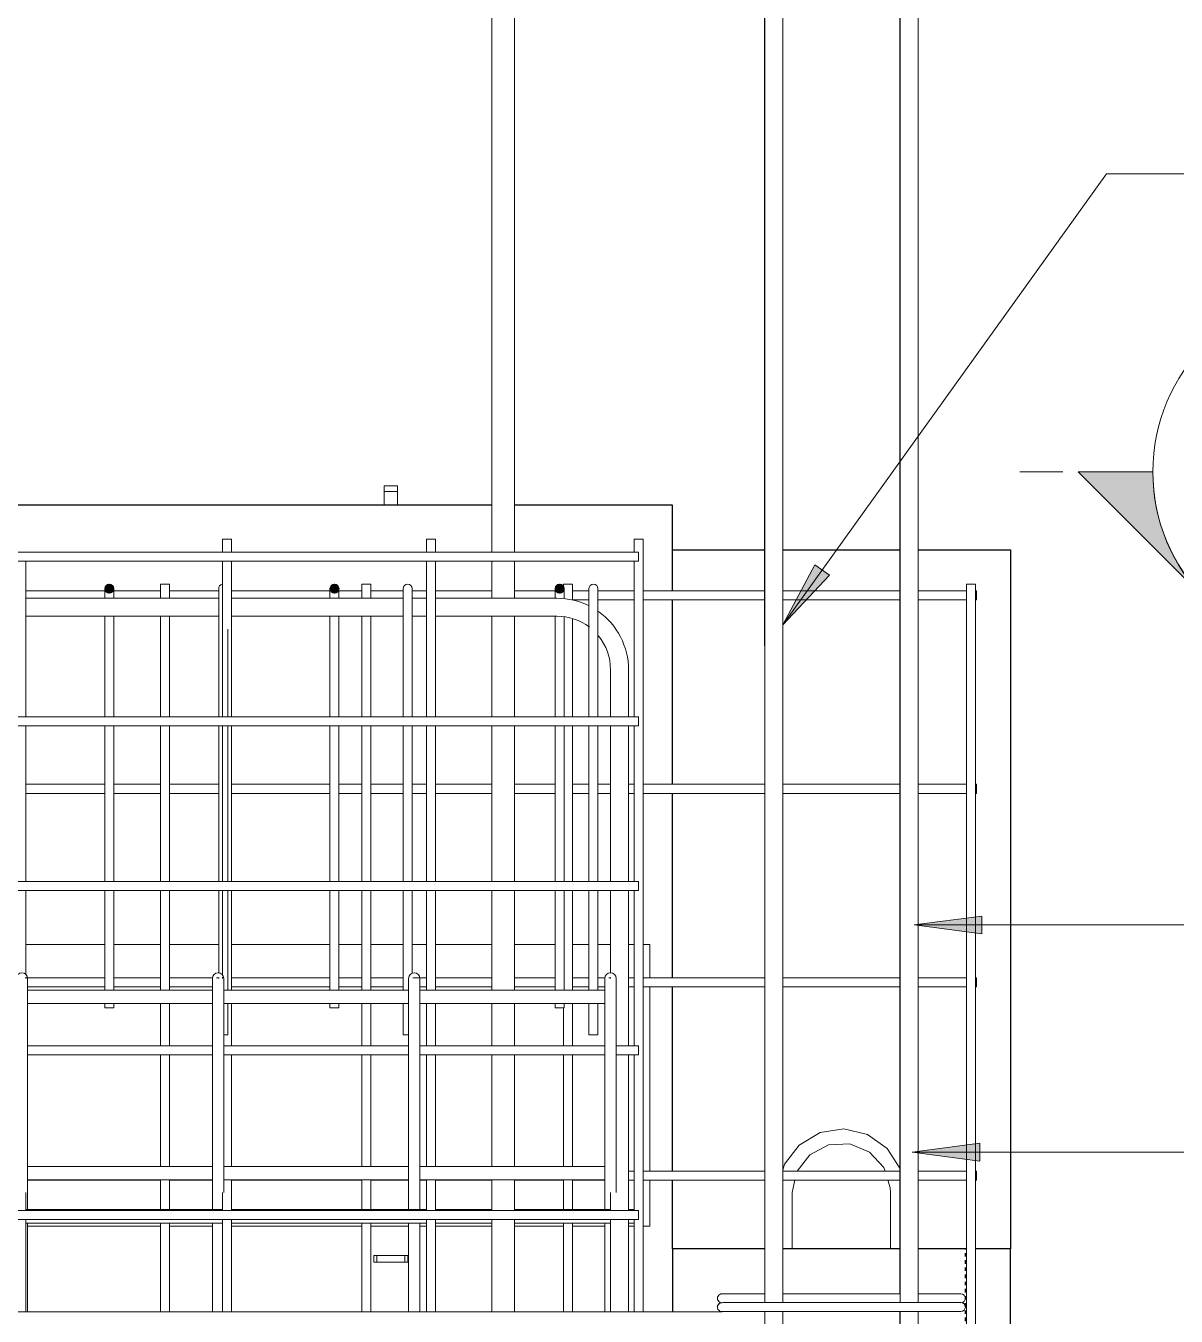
# Model space of a CAD drawing. Header units: millimetres. Extents: x -12508 to 11584, y -2169 to 13538.
# Drawn here: x -9260 to -8238, y 2980 to 4125 of the extents above; entities that cross this region are included whole.
import ezdxf

# ---------------------------------------------------------------- set-up
doc = ezdxf.new("R2010")
doc.units = ezdxf.units.MM
doc.linetypes.add('Dash', pattern=[6.36, 3.18, -3.18])
for name, color, linetype, lineweight in [('A-GENM', 13, 'Continuous', 18), ('A-WALL', 113, 'Continuous', 25), ('A-WALL-HDLN', 110, 'Dash', 25), ('G-ANNO-SYMB', 111, 'Continuous', 9), ('S-BEAM', 12, 'Continuous', 18), ('S-COLS', 52, 'Continuous', 18), ('S-RBAR', 171, 'Continuous', 18), ('S-RBAR-IDEN', 171, 'Continuous', 9)]:
    doc.layers.add(name, color=color, linetype=linetype, lineweight=lineweight)

# ---------------------------------------------------------------- blocks, each defined once
blk = doc.blocks.new('RR spread anchor face based - RR-SA-1_4-160-V2-Elevation Front 1')
at = {"layer": 'A-GENM'}
for p, q in [((-8950.6, 627.8), (-8948.1, 627.8)), ((-8950.6, 621.8), (-8950.6, 627.8)), ((-8948.1, 621.8), (-8950.6, 621.8)), ((-8948.1, 627.8), (-8923.1, 627.8)), ((-8948.1, 621.8), (-8948.1, 627.8)), ((-8923.1, 621.8), (-8948.1, 621.8)), ((-8923.1, 627.8), (-8920.6, 627.8)), ((-8923.1, 621.8), (-8923.1, 627.8)), ((-8920.6, 621.8), (-8923.1, 621.8)), ((-8920.6, 627.8), (-8920.6, 621.8))]:
    blk.add_line(p, q, dxfattribs=at)
blk = doc.blocks.new('RR spread anchor face based - RR-SA-4_0-180-1726831-Elevation Front 1')
at = {"layer": 'A-GENM'}
for p, q in [((-9641.6, 3712.1), (-9641.6, 3717.1)), ((-9641.6, 3717.1), (-9629.6, 3717.1)), ((-9641.6, 3699.8), (-9641.6, 3712.1)), ((-9629.6, 3712.1), (-9641.6, 3712.1)), ((-9629.6, 3717.1), (-9629.6, 3712.1)), ((-9629.6, 3712.1), (-9629.6, 3699.8))]:
    blk.add_line(p, q, dxfattribs=at)
blk = doc.blocks.new('12_7Ø_ Lifting Insert_COLUMN - 12_9Ø Lifting insert-1653057-Elevation Front 1')
at = {"layer": 'A-GENM'}
for p, q in [((-8579.3, 3089.8), (-8576.9, 3100.6)), ((-8579.3, 3039.8), (-8579.3, 3089.8)), ((-8492, 3089.8), (-8492, 3039.8))]:
    blk.add_line(p, q, dxfattribs=at)
at = {"layer": 'A-GENM', "flags": 128}
for points in [[(-8483.7, 3111.5), (-8495, 3128.9), (-8512.5, 3141.3), (-8533.4, 3146.2), (-8554.6, 3142.9), (-8573.1, 3131.9), (-8586.1, 3114.9), (-8587.5, 3109.7)], [(-8574.9, 3108.6), (-8563.7, 3123.2), (-8547.1, 3132), (-8528.2, 3132.9), (-8510.8, 3125.7), (-8498, 3111.9), (-8496.9, 3108.6)], [(-8494.3, 3100.6), (-8492.2, 3094), (-8492, 3089.8)]]:
    blk.add_lwpolyline(points, dxfattribs=at)
blk = doc.blocks.new('Detail View - M_Section Head - Filled SHOP DWG-1002450-Elevation Front 1')
at = {"layer": 'G-ANNO-SYMB'}
h = blk.add_hatch(color=256, dxfattribs=at)
edge = h.paths.add_edge_path()
edge.add_line((-8325.5, 3729.4), (-8259.2, 3729.4))
edge.add_arc((-8099.2, 3729.4), 160, 180, 225)
edge.add_line((-8212.4, 3616.3), (-8325.5, 3729.4))
h = blk.add_hatch(color=256, dxfattribs=at)
edge = h.paths.add_edge_path()
edge.add_line((-7873, 3729.4), (-7986.1, 3616.3))
edge.add_arc((-8099.2, 3729.4), 160, 315, 360)
edge.add_line((-7939.2, 3729.4), (-7873, 3729.4))
h = blk.add_hatch(color=256, dxfattribs=at)
edge = h.paths.add_edge_path()
edge.add_line((-8099.2, 3503.1), (-8212.4, 3616.3))
edge.add_arc((-8099.2, 3729.4), 160, 225, 270)
edge.add_line((-8099.2, 3569.4), (-8099.2, 3503.1))
h = blk.add_hatch(color=256, dxfattribs=at)
edge = h.paths.add_edge_path()
edge.add_line((-8099.2, 3503.1), (-8099.2, 3569.4))
edge.add_arc((-8099.2, 3729.4), 160, 270, 315)
edge.add_line((-7986.1, 3616.3), (-8099.2, 3503.1))
for p, q in [((-8099.2, 3503.1), (-8325.5, 3729.4)), ((-8259.2, 3729.4), (-8325.5, 3729.4)), ((-8325.5, 3729.4), (-8212.4, 3616.3)), ((-8259.2, 3729.4), (-8325.5, 3729.4)), ((-8099.2, 3503.1), (-7873, 3729.4)), ((-7986.1, 3616.3), (-7873, 3729.4)), ((-7939.2, 3729.4), (-7873, 3729.4)), ((-7873, 3729.4), (-7939.2, 3729.4)), ((-8212.4, 3616.3), (-8099.2, 3503.1)), ((-8099.2, 3503.1), (-7986.1, 3616.3)), ((-8099.2, 3569.4), (-8099.2, 3503.1)), ((-8099.2, 3503.1), (-8099.2, 3569.4))]:
    blk.add_line(p, q, dxfattribs=at)
for start, end in [(360, 180), (180, 360), (180, 225), (315, 0), (225, 270), (270, 315)]:
    blk.add_arc((-8099.2, 3729.4), 160, start, end, dxfattribs=at)

msp = doc.modelspace()

# ---------------------------------------------------------------- hatches: boundary and pattern name
at = {"layer": 'S-RBAR'}
for points in [[(-9185.6, 3621.8), (-9181.6, 3625.8), (-9185.6, 3629.8), (-9189.6, 3625.8)], [(-8985.6, 3621.8), (-8981.6, 3625.8), (-8985.6, 3629.8), (-8989.6, 3625.8)], [(-8785.7, 3621.8), (-8781.7, 3625.8), (-8785.7, 3629.8), (-8789.7, 3625.8)]]:
    msp.add_hatch(color=256, dxfattribs=at).paths.add_polyline_path(points)
h = msp.add_hatch(color=256, dxfattribs=at)
edge = h.paths.add_edge_path()
edge.add_arc((-9185.6, 3625.8), 4, 0, 360)
h = msp.add_hatch(color=256, dxfattribs=at)
edge = h.paths.add_edge_path()
edge.add_arc((-8985.6, 3625.8), 4, 0, 360)
h = msp.add_hatch(color=256, dxfattribs=at)
edge = h.paths.add_edge_path()
edge.add_arc((-8785.7, 3625.8), 4, 0, 360)
at = {"layer": 'S-RBAR-IDEN'}
for points in [[(-8587.7, 3593.7), (-8546.3, 3637.8), (-8559.1, 3647)], [(-8471, 3327.3), (-8411, 3319.4), (-8411, 3335.2)], [(-8472.8, 3125.5), (-8412.8, 3117.6), (-8412.8, 3133.4)]]:
    msp.add_hatch(color=256, dxfattribs=at).paths.add_polyline_path(points)

# ---------------------------------------------------------------- linework, layer by layer
at = {"layer": 'A-WALL'}
for p, q in [((-8845.8, 3699.8), (-9275.6, 3699.8)), ((-8685.7, 3699.8), (-8825.8, 3699.8)), ((-8685.7, 3623.8), (-8685.7, 3699.8)), ((-8685.7, 3660.3), (-8604.2, 3660.3)), ((-8587.5, 3660.3), (-8483.7, 3660.3)), ((-8467.6, 3660.3), (-8385.6, 3660.3)), ((-8385.6, 3660.3), (-8385.6, 3039.8)), ((-8685.7, 3452.1), (-8685.7, 3615.8)), ((-8685.7, 3280.3), (-8685.7, 3444.1)), ((-8685.7, 3108.6), (-8685.7, 3272.3)), ((-8685.7, 3039.8), (-8685.7, 3100.6)), ((-8604.2, 3039.8), (-8685.6, 3039.8)), ((-8685.6, 3039.8), (-8685.6, 2983.9)), ((-8685.6, 3039.8), (-8685.6, 3039.8)), ((-8483.7, 3039.8), (-8587.5, 3039.8)), ((-8424.7, 3039.8), (-8467.6, 3039.8)), ((-8385.6, 3039.8), (-8416.7, 3039.8)), ((-8385.6, 2943.8), (-8385.6, 3039.8))]:
    msp.add_line(p, q, dxfattribs=at)
at = {"layer": 'A-WALL-HDLN'}
msp.add_line((-8425.6, 2943.8), (-8425.6, 3039.8), dxfattribs=at)
at = {"layer": 'G-ANNO-SYMB'}
msp.add_line((-8339.2, 3729.4), (-8377.3, 3729.4), dxfattribs=at)
at = {"layer": 'S-BEAM'}
for p, q in [((-9259.6, 3309.8), (-9189.6, 3309.8)), ((-9181.6, 3309.8), (-9140.2, 3309.8)), ((-9132.2, 3309.8), (-9088.4, 3309.8)), ((-9077, 3309.8), (-8989.7, 3309.8)), ((-8981.7, 3309.8), (-8961.3, 3309.8)), ((-8953.3, 3309.8), (-8924.7, 3309.8)), ((-8916.7, 3309.8), (-8903.9, 3309.8)), ((-8895.9, 3309.8), (-8845.8, 3309.8)), ((-8825.8, 3309.8), (-8789.7, 3309.8)), ((-8774.4, 3309.8), (-8759.7, 3309.8)), ((-8751.7, 3309.8), (-8740.6, 3309.8)), ((-8724.6, 3309.8), (-8719.6, 3309.8)), ((-8711.6, 3309.8), (-8705.6, 3309.8)), ((-8705.6, 3309.8), (-8705.6, 3280.3)), ((-8705.6, 3272.3), (-8705.6, 3108.6)), ((-8705.6, 3100.6), (-8705.6, 3059.8)), ((-9140.1, 3059.8), (-9258.1, 3059.8)), ((-9093.9, 3059.8), (-9132.1, 3059.8)), ((-8961.3, 3059.8), (-9077, 3059.8)), ((-8919.8, 3059.8), (-8953.3, 3059.8)), ((-8903.9, 3059.8), (-8909.8, 3059.8)), ((-8845.8, 3059.8), (-8895.9, 3059.8)), ((-8782.4, 3059.8), (-8825.8, 3059.8)), ((-8745.6, 3059.8), (-8774.4, 3059.8)), ((-8719.6, 3059.8), (-8724.6, 3059.8)), ((-8705.6, 3059.8), (-8711.6, 3059.8)), ((-8705.6, 3059.8), (-8705.6, 3059.8))]:
    msp.add_line(p, q, dxfattribs=at)
at = {"layer": 'S-COLS'}
for p, q in [((-8685.6, 3039.8), (-8604.2, 3039.8)), ((-8587.5, 3039.8), (-8483.7, 3039.8)), ((-8467.6, 3039.8), (-8424.7, 3039.8)), ((-8416.7, 3039.8), (-8385.6, 3039.8)), ((-8385.6, 2943.8), (-8385.6, 3039.8))]:
    msp.add_line(p, q, dxfattribs=at)
at = {"layer": 'S-RBAR'}
for p, q in [((-8845.8, 3658.1), (-8845.8, 4719.8)), ((-8825.8, 3658.1), (-8825.8, 4719.8)), ((-8603.7, 2999.8), (-8603.8, 4630.3)), ((-8603.6, 2992), (-8603.6, 4629.8)), ((-8587.5, 2999.8), (-8587.6, 4630.3)), ((-8587.6, 2992), (-8587.6, 4629.8)), ((-8483.7, 2999.8), (-8483.8, 4630.3)), ((-8483.6, 2992), (-8483.6, 4630.3)), ((-8467.6, 2992), (-8467.6, 4630.3)), ((-9077, 3669.8), (-9085, 3669.8)), ((-9085, 3658.1), (-9085, 3669.8)), ((-9077, 3658.1), (-9077, 3669.8)), ((-8895.9, 3669.8), (-8903.9, 3669.8)), ((-8903.9, 3658.1), (-8903.9, 3669.8)), ((-8895.9, 3658.1), (-8895.9, 3669.8)), ((-8711.6, 3669.8), (-8719.6, 3669.8)), ((-8719.6, 3658.1), (-8719.6, 3669.8)), ((-8711.6, 2983.9), (-8711.6, 3669.8)), ((-8715.6, 3658.1), (-9815.6, 3658.1)), ((-8715.6, 3658.1), (-8715.6, 3650.1)), ((-8715.6, 3650.1), (-9815.6, 3650.1)), ((-9259.6, 3512), (-9259.6, 3650.1)), ((-9085, 3589.8), (-9085, 3650.1)), ((-9077, 3512), (-9077, 3650.1)), ((-8903.9, 3512), (-8903.9, 3650.1)), ((-8895.9, 3512), (-8895.9, 3650.1)), ((-8845.8, 3617.3), (-8845.8, 3650.1)), ((-8825.8, 3617.3), (-8825.8, 3650.1)), ((-8719.6, 3512), (-8719.6, 3650.1)), ((-9189.6, 3623.8), (-9259.6, 3623.8)), ((-9185.6, 3629.8), (-9189.6, 3625.8)), ((-9189.6, 3625.8), (-9185.6, 3621.8)), ((-9181.6, 3625.8), (-9185.6, 3629.8)), ((-9185.6, 3621.8), (-9181.6, 3625.8)), ((-9140.2, 3623.8), (-9181.6, 3623.8)), ((-9132.2, 3629.8), (-9140.2, 3629.8)), ((-9140.2, 3617.3), (-9140.2, 3629.8)), ((-9132.2, 3617.3), (-9132.2, 3629.8)), ((-9088.4, 3623.8), (-9132.2, 3623.8)), ((-8989.7, 3623.8), (-9077, 3623.8)), ((-8985.6, 3629.8), (-8989.6, 3625.8)), ((-8989.6, 3625.8), (-8985.6, 3621.8)), ((-8981.6, 3625.8), (-8985.6, 3629.8)), ((-8985.6, 3621.8), (-8981.6, 3625.8)), ((-8961.3, 3623.8), (-8981.7, 3623.8)), ((-8953.3, 3629.8), (-8961.3, 3629.8)), ((-8961.3, 3617.3), (-8961.3, 3629.8)), ((-8953.3, 3617.3), (-8953.3, 3629.8)), ((-8924.7, 3623.8), (-8953.3, 3623.8)), ((-8903.9, 3623.8), (-8916.7, 3623.8)), ((-8845.8, 3623.8), (-8895.9, 3623.8)), ((-8789.7, 3623.8), (-8825.8, 3623.8)), ((-8785.7, 3629.8), (-8789.7, 3625.8)), ((-8789.7, 3625.8), (-8785.7, 3621.8)), ((-8781.7, 3625.8), (-8785.7, 3629.8)), ((-8785.7, 3621.8), (-8781.7, 3625.8)), ((-8774.4, 3629.8), (-8782.4, 3629.8)), ((-8782.4, 3625.8), (-8782.4, 3629.8)), ((-8774.4, 3615.5), (-8774.4, 3629.8)), ((-8759.7, 3623.8), (-8774.4, 3623.8)), ((-8719.6, 3623.8), (-8751.7, 3623.8)), ((-8604.2, 3623.8), (-8711.6, 3623.8)), ((-8483.7, 3623.8), (-8587.5, 3623.8)), ((-8424.7, 3623.8), (-8467.6, 3623.8)), ((-8416.7, 3629.8), (-8424.7, 3629.8)), ((-8424.7, 2943.8), (-8424.7, 3629.8)), ((-8416.7, 2943.8), (-8416.7, 3629.8)), ((-8415.6, 3623.8), (-8416.7, 3623.8)), ((-8415.6, 3623.8), (-8415.6, 3615.8)), ((-9088.4, 3617.3), (-9259.6, 3617.3)), ((-8924.7, 3617.3), (-9077, 3617.3)), ((-8903.9, 3617.3), (-8916.7, 3617.3)), ((-8788.1, 3617.3), (-8895.9, 3617.3)), ((-8759.7, 3615.8), (-8774.4, 3615.8)), ((-8719.6, 3615.8), (-8751.7, 3615.8)), ((-8604.2, 3615.8), (-8711.6, 3615.8)), ((-8483.7, 3615.8), (-8587.5, 3615.8)), ((-8424.7, 3615.8), (-8467.6, 3615.8)), ((-8415.6, 3615.8), (-8416.7, 3615.8)), ((-9088.4, 3601.3), (-9259.6, 3601.3)), ((-9189.6, 3512), (-9189.6, 3601.3)), ((-9181.6, 3512), (-9181.6, 3601.3)), ((-9140.2, 3512), (-9140.2, 3601.3)), ((-9132.2, 3512), (-9132.2, 3601.3)), ((-8924.7, 3601.3), (-9077, 3601.3)), ((-8989.7, 3512), (-8989.7, 3601.3)), ((-8981.7, 3512), (-8981.7, 3601.3)), ((-8961.3, 3512), (-8961.3, 3601.3)), ((-8953.3, 3512), (-8953.3, 3601.3)), ((-8903.9, 3601.3), (-8916.7, 3601.3)), ((-8788.1, 3601.3), (-8895.9, 3601.3)), ((-8845.8, 3512), (-8845.8, 3601.3)), ((-8825.8, 3512), (-8825.8, 3601.3)), ((-8789.7, 3512), (-8789.7, 3601.3)), ((-8781.7, 3512), (-8781.7, 3600.5)), ((-8774.4, 3512), (-8774.4, 3599.1)), ((-9088.4, 3589.8), (-9088.4, 3512)), ((-9085, 3512), (-9085, 3589.8)), ((-9080.4, 3589.8), (-9080.4, 3512)), ((-8924.7, 3589.8), (-8924.7, 3512)), ((-8916.7, 3589.8), (-8916.7, 3512)), ((-8759.7, 3589.8), (-8759.7, 3512)), ((-8751.7, 3589.8), (-8751.7, 3512)), ((-8740.6, 3512), (-8740.6, 3553.8)), ((-8724.6, 3512), (-8724.6, 3553.8)), ((-8715.6, 3512), (-9815.6, 3512)), ((-8715.6, 3512), (-8715.6, 3504)), ((-8715.6, 3504), (-9815.6, 3504)), ((-9259.6, 3365.9), (-9259.6, 3504)), ((-9189.6, 3365.9), (-9189.6, 3504)), ((-9181.6, 3365.9), (-9181.6, 3504)), ((-9140.2, 3365.9), (-9140.2, 3504)), ((-9132.2, 3365.9), (-9132.2, 3504)), ((-9088.4, 3504), (-9088.4, 3365.9)), ((-9085, 3365.9), (-9085, 3504)), ((-9080.4, 3504), (-9080.4, 3365.9)), ((-9077, 3365.9), (-9077, 3504)), ((-8989.7, 3365.9), (-8989.7, 3504)), ((-8981.7, 3365.9), (-8981.7, 3504)), ((-8961.3, 3365.9), (-8961.3, 3504)), ((-8953.3, 3365.9), (-8953.3, 3504)), ((-8924.7, 3504), (-8924.7, 3365.9)), ((-8916.7, 3504), (-8916.7, 3365.9)), ((-8903.9, 3365.9), (-8903.9, 3504)), ((-8895.9, 3365.9), (-8895.9, 3504)), ((-8845.8, 3365.9), (-8845.8, 3504)), ((-8825.8, 3365.9), (-8825.8, 3504)), ((-8789.7, 3365.9), (-8789.7, 3504)), ((-8781.7, 3365.9), (-8781.7, 3504)), ((-8774.4, 3365.9), (-8774.4, 3504)), ((-8759.7, 3504), (-8759.7, 3365.9)), ((-8751.7, 3504), (-8751.7, 3365.9)), ((-8740.6, 3365.9), (-8740.6, 3504)), ((-8724.6, 3365.9), (-8724.6, 3504)), ((-8719.6, 3365.9), (-8719.6, 3504)), ((-9189.6, 3452.1), (-9259.6, 3452.1)), ((-9140.2, 3452.1), (-9181.6, 3452.1)), ((-9088.4, 3452.1), (-9132.2, 3452.1)), ((-8989.7, 3452.1), (-9077, 3452.1)), ((-8961.3, 3452.1), (-8981.7, 3452.1)), ((-8924.7, 3452.1), (-8953.3, 3452.1)), ((-8903.9, 3452.1), (-8916.7, 3452.1)), ((-8845.8, 3452.1), (-8895.9, 3452.1)), ((-8789.7, 3452.1), (-8825.8, 3452.1)), ((-8759.7, 3452.1), (-8774.4, 3452.1)), ((-8740.6, 3452.1), (-8751.7, 3452.1)), ((-8719.6, 3452.1), (-8724.6, 3452.1)), ((-8604.2, 3452.1), (-8711.6, 3452.1)), ((-8483.7, 3452.1), (-8587.5, 3452.1)), ((-8424.7, 3452.1), (-8467.6, 3452.1)), ((-8415.6, 3452.1), (-8416.7, 3452.1)), ((-8415.6, 3452.1), (-8415.6, 3444.1)), ((-9189.6, 3444.1), (-9259.6, 3444.1)), ((-9140.2, 3444.1), (-9181.6, 3444.1)), ((-9088.4, 3444.1), (-9132.2, 3444.1)), ((-8989.7, 3444.1), (-9077, 3444.1)), ((-8961.3, 3444.1), (-8981.7, 3444.1)), ((-8924.7, 3444.1), (-8953.3, 3444.1)), ((-8903.9, 3444.1), (-8916.7, 3444.1)), ((-8845.8, 3444.1), (-8895.9, 3444.1)), ((-8789.7, 3444.1), (-8825.8, 3444.1)), ((-8759.7, 3444.1), (-8774.4, 3444.1)), ((-8740.6, 3444.1), (-8751.7, 3444.1)), ((-8719.6, 3444.1), (-8724.6, 3444.1)), ((-8604.2, 3444.1), (-8711.6, 3444.1)), ((-8483.7, 3444.1), (-8587.5, 3444.1)), ((-8424.7, 3444.1), (-8467.6, 3444.1)), ((-8415.6, 3444.1), (-8416.7, 3444.1)), ((-8715.6, 3365.9), (-9815.6, 3365.9)), ((-8715.6, 3357.9), (-9815.6, 3357.9)), ((-9259.6, 3283.2), (-9259.6, 3357.9)), ((-9189.6, 3269.5), (-9189.6, 3357.9)), ((-9181.6, 3269.5), (-9181.6, 3357.9)), ((-9140.2, 3269.5), (-9140.2, 3357.9)), ((-9132.2, 3269.5), (-9132.2, 3357.9)), ((-9088.4, 3357.9), (-9088.4, 3284.8)), ((-9085, 3282.6), (-9085, 3357.9)), ((-9080.4, 3357.9), (-9080.4, 3269.5)), ((-9077, 3269.5), (-9077, 3357.9)), ((-8989.7, 3269.5), (-8989.7, 3357.9)), ((-8981.7, 3269.5), (-8981.7, 3357.9)), ((-8961.3, 3269.5), (-8961.3, 3357.9)), ((-8953.3, 3269.5), (-8953.3, 3357.9)), ((-8924.7, 3357.9), (-8924.7, 3269.5)), ((-8916.7, 3357.9), (-8916.7, 3284.4)), ((-8903.9, 3269.5), (-8903.9, 3357.9)), ((-8895.9, 3269.5), (-8895.9, 3357.9)), ((-8845.8, 3269.5), (-8845.8, 3357.9)), ((-8825.8, 3269.5), (-8825.8, 3357.9)), ((-8789.7, 3269.5), (-8789.7, 3357.9)), ((-8781.7, 3269.5), (-8781.7, 3357.9)), ((-8774.4, 3269.5), (-8774.4, 3357.9)), ((-8759.7, 3357.9), (-8759.7, 3269.5)), ((-8751.7, 3357.9), (-8751.7, 3269.5)), ((-8740.6, 3284.8), (-8740.6, 3357.9)), ((-8724.6, 3219.9), (-8724.6, 3357.9)), ((-8719.6, 3219.9), (-8719.6, 3357.9)), ((-8715.6, 3365.9), (-8715.6, 3357.9)), ((-9259.6, 3279.8), (-9259.6, 3281)), ((-9189.6, 3280.3), (-9259.6, 3280.3)), ((-9140.2, 3280.3), (-9181.6, 3280.3)), ((-9093.9, 3280.3), (-9132.2, 3280.3)), ((-9088.4, 3280.3), (-9090.3, 3280.3)), ((-9088.4, 3280.6), (-9088.4, 3279.8)), ((-9085, 3279.8), (-9085, 3281)), ((-8989.7, 3280.3), (-9077, 3280.3)), ((-8961.3, 3280.3), (-8981.7, 3280.3)), ((-8924.7, 3280.3), (-8953.3, 3280.3)), ((-8903.9, 3280.3), (-8916.1, 3280.3)), ((-8845.8, 3280.3), (-8895.9, 3280.3)), ((-8789.7, 3280.3), (-8825.8, 3280.3)), ((-8759.7, 3280.3), (-8774.4, 3280.3)), ((-8745.5, 3280.3), (-8751.7, 3280.3)), ((-8740.6, 3280.3), (-8742, 3280.3)), ((-8740.6, 3279.8), (-8740.6, 3280.5)), ((-8719.6, 3280.3), (-8724.6, 3280.3)), ((-8604.2, 3280.3), (-8711.6, 3280.3)), ((-8483.7, 3280.3), (-8587.5, 3280.3)), ((-8424.7, 3280.3), (-8467.6, 3280.3)), ((-8415.6, 3280.3), (-8416.7, 3280.3)), ((-8415.6, 3280.3), (-8415.6, 3272.3)), ((-9189.6, 3272.3), (-9258.1, 3272.3)), ((-9258.1, 3269.5), (-9093.9, 3269.5)), ((-9140.2, 3272.3), (-9181.6, 3272.3)), ((-9093.9, 3272.3), (-9132.2, 3272.3)), ((-9083.9, 3269.5), (-8919.8, 3269.5)), ((-8989.7, 3272.3), (-9077, 3272.3)), ((-8961.3, 3272.3), (-8981.7, 3272.3)), ((-8924.7, 3272.3), (-8953.3, 3272.3)), ((-8903.9, 3272.3), (-8909.8, 3272.3)), ((-8909.8, 3269.5), (-8745.6, 3269.5)), ((-8845.8, 3272.3), (-8895.9, 3272.3)), ((-8789.7, 3272.3), (-8825.8, 3272.3)), ((-8759.7, 3272.3), (-8774.4, 3272.3)), ((-8745.6, 3272.3), (-8751.7, 3272.3)), ((-8719.6, 3272.3), (-8724.6, 3272.3)), ((-8604.2, 3272.3), (-8711.6, 3272.3)), ((-8483.7, 3272.3), (-8587.5, 3272.3)), ((-8424.7, 3272.3), (-8467.6, 3272.3)), ((-8415.6, 3272.3), (-8416.7, 3272.3)), ((-9258.1, 3257.5), (-9093.9, 3257.5)), ((-9189.6, 3253.8), (-9189.6, 3257.5)), ((-9181.6, 3253.8), (-9189.6, 3253.8)), ((-9181.6, 3253.8), (-9181.6, 3257.5)), ((-9140.2, 3219.9), (-9140.2, 3257.5)), ((-9132.2, 3219.9), (-9132.2, 3257.5)), ((-9083.9, 3257.5), (-8919.8, 3257.5)), ((-9080.4, 3257.5), (-9080.4, 3229.8)), ((-9077, 3219.9), (-9077, 3257.5)), ((-8989.7, 3253.8), (-8989.7, 3257.5)), ((-8981.7, 3253.8), (-8989.7, 3253.8)), ((-8981.7, 3253.8), (-8981.7, 3257.5)), ((-8961.3, 3219.9), (-8961.3, 3257.5)), ((-8953.3, 3219.9), (-8953.3, 3257.5)), ((-8924.7, 3257.5), (-8924.6, 3229.8)), ((-8909.8, 3257.5), (-8745.6, 3257.5)), ((-8903.9, 3219.9), (-8903.9, 3257.5)), ((-8895.9, 3219.9), (-8895.9, 3257.5)), ((-8845.8, 3219.9), (-8845.8, 3257.5)), ((-8825.8, 3219.9), (-8825.8, 3257.5)), ((-8789.7, 3253.8), (-8789.7, 3257.5)), ((-8781.7, 3253.8), (-8789.7, 3253.8)), ((-8782.4, 3219.9), (-8782.4, 3253.8)), ((-8781.7, 3253.8), (-8781.7, 3257.5)), ((-8774.4, 3219.9), (-8774.4, 3257.5)), ((-8759.7, 3257.5), (-8759.7, 3229.8)), ((-8751.7, 3257.5), (-8751.7, 3229.8)), ((-9258.1, 3124.8), (-9258.1, 3244.8)), ((-9093.9, 3124.8), (-9093.9, 3244.8)), ((-9083.9, 3124.8), (-9083.9, 3244.8)), ((-8919.8, 3124.8), (-8919.8, 3244.8)), ((-8909.8, 3124.8), (-8909.8, 3244.8)), ((-8745.6, 3124.8), (-8745.6, 3244.8)), ((-8735.6, 3124.8), (-8735.6, 3244.8)), ((-9093.9, 3219.9), (-9258.1, 3219.9)), ((-9083.9, 3229.8), (-9080.4, 3229.8)), ((-8919.8, 3219.9), (-9083.9, 3219.9)), ((-8924.6, 3229.8), (-8919.8, 3229.8)), ((-8745.6, 3219.9), (-8909.8, 3219.9)), ((-8759.7, 3229.8), (-8751.7, 3229.8)), ((-8715.6, 3219.9), (-8735.6, 3219.9)), ((-8715.6, 3219.9), (-8715.6, 3211.9)), ((-9093.9, 3211.9), (-9258.1, 3211.9)), ((-9140.1, 3112.9), (-9140.2, 3211.9)), ((-9132.1, 3112.9), (-9132.2, 3211.9)), ((-8919.8, 3211.9), (-9083.9, 3211.9)), ((-9077, 3112.9), (-9077, 3211.9)), ((-8961.3, 3112.9), (-8961.3, 3211.9)), ((-8953.3, 3112.9), (-8953.3, 3211.9)), ((-8745.6, 3211.9), (-8909.8, 3211.9)), ((-8903.9, 3112.9), (-8903.9, 3211.9)), ((-8895.9, 3112.9), (-8895.9, 3211.9)), ((-8845.8, 3112.9), (-8845.8, 3211.9)), ((-8825.8, 3112.9), (-8825.8, 3211.9)), ((-8782.4, 3112.9), (-8782.4, 3211.9)), ((-8774.4, 3112.9), (-8774.4, 3211.9)), ((-8715.6, 3211.9), (-8735.6, 3211.9)), ((-8724.6, 3073.8), (-8724.6, 3211.9)), ((-8719.6, 3073.8), (-8719.6, 3211.9)), ((-9258.1, 3112.9), (-9093.9, 3112.9)), ((-9083.9, 3112.9), (-8919.8, 3112.9)), ((-8909.8, 3112.9), (-8745.6, 3112.9)), ((-8719.6, 3108.6), (-8724.6, 3108.6)), ((-8604.2, 3108.6), (-8711.6, 3108.6)), ((-8483.7, 3108.6), (-8587.5, 3108.6)), ((-8424.7, 3108.6), (-8467.6, 3108.6)), ((-8415.6, 3108.6), (-8416.7, 3108.6)), ((-8415.6, 3108.6), (-8415.6, 3100.6)), ((-9258.1, 3100.9), (-9093.9, 3100.9)), ((-9140.1, 3100.6), (-9258.1, 3100.6)), ((-9140.1, 3074.6), (-9140.1, 3100.9)), ((-9132.1, 3074.6), (-9132.1, 3100.9)), ((-9093.9, 3100.6), (-9132.1, 3100.6)), ((-9083.9, 3100.9), (-8919.8, 3100.9)), ((-9077, 3073.8), (-9077, 3100.9)), ((-8961.3, 3100.6), (-9077, 3100.6)), ((-8961.3, 3074.6), (-8961.3, 3100.9)), ((-8953.3, 3074.6), (-8953.3, 3100.9)), ((-8919.8, 3100.6), (-8953.3, 3100.6)), ((-8909.8, 3100.9), (-8745.6, 3100.9)), ((-8903.9, 3100.6), (-8909.8, 3100.6)), ((-8903.9, 3073.8), (-8903.9, 3100.9)), ((-8895.9, 3073.8), (-8895.9, 3100.9)), ((-8845.8, 3100.6), (-8895.9, 3100.6)), ((-8845.8, 3073.8), (-8845.8, 3100.9)), ((-8825.8, 3073.8), (-8825.8, 3100.9)), ((-8782.4, 3100.6), (-8825.8, 3100.6)), ((-8782.4, 3074.6), (-8782.4, 3100.9)), ((-8774.4, 3074.6), (-8774.4, 3100.9)), ((-8745.6, 3100.6), (-8774.4, 3100.6)), ((-8719.6, 3100.6), (-8724.6, 3100.6)), ((-8604.2, 3100.6), (-8711.6, 3100.6)), ((-8483.7, 3100.6), (-8587.5, 3100.6)), ((-8424.7, 3100.6), (-8467.6, 3100.6)), ((-8415.6, 3100.6), (-8416.7, 3100.6)), ((-9259.6, 3073.8), (-9259.6, 3089.8)), ((-9085, 3073.8), (-9085, 3089.8)), ((-8740.6, 3073.8), (-8740.6, 3089.8)), ((-8715.6, 3073.8), (-9815.6, 3073.8)), ((-9259.6, 3074.6), (-9085, 3074.6)), ((-9077, 3074.6), (-8903.9, 3074.6)), ((-8895.9, 3074.6), (-8845.8, 3074.6)), ((-8825.8, 3074.6), (-8740.6, 3074.6)), ((-8724.6, 3074.6), (-8719.6, 3074.6)), ((-8715.6, 3073.8), (-8715.6, 3065.8)), ((-8715.6, 3065.8), (-9815.6, 3065.8)), ((-9259.6, 2983.9), (-9259.6, 3065.8)), ((-9259.6, 3062.6), (-9085, 3062.6)), ((-9140.1, 2983.9), (-9140.1, 3062.6)), ((-9132.1, 2983.9), (-9132.1, 3062.6)), ((-9085, 2983.9), (-9085, 3065.8)), ((-9077, 2983.9), (-9077, 3065.8)), ((-9077, 3062.6), (-8903.9, 3062.6)), ((-8961.3, 2983.9), (-8961.3, 3062.6)), ((-8953.3, 2983.9), (-8953.3, 3062.6)), ((-8903.9, 2983.9), (-8903.9, 3065.8)), ((-8895.9, 2983.9), (-8895.9, 3065.8)), ((-8895.9, 3062.6), (-8845.8, 3062.6)), ((-8845.8, 2983.9), (-8845.8, 3065.8)), ((-8825.8, 2983.9), (-8825.8, 3065.8)), ((-8825.8, 3062.6), (-8740.6, 3062.6)), ((-8782.4, 2983.9), (-8782.4, 3062.6)), ((-8774.4, 2983.9), (-8774.4, 3062.6)), ((-8740.6, 2983.9), (-8740.6, 3065.8)), ((-8724.6, 2983.9), (-8724.6, 3065.8)), ((-8724.6, 3062.6), (-8719.6, 3062.6)), ((-8719.6, 2983.9), (-8719.6, 3065.8)), ((-9258.1, 2983.9), (-9258.1, 3054.8)), ((-9093.9, 2983.9), (-9093.9, 3054.8)), ((-8919.8, 2983.9), (-8919.8, 3054.8)), ((-8909.8, 2983.9), (-8909.8, 3054.8)), ((-8745.6, 2983.9), (-8745.6, 3054.8)), ((-8621.6, 2999.8), (-8603.6, 2999.8)), ((-8449.6, 2992), (-8621.6, 2992)), ((-8587.6, 2999.8), (-8483.6, 2999.8)), ((-8467.6, 2999.8), (-8449.6, 2999.8)), ((-8641.6, 2983.9), (-9815.6, 2983.9)), ((-8449.6, 2984), (-8621.6, 2984)), ((-8603.6, 2892.2), (-8603.6, 2984)), ((-8587.6, 2892.2), (-8587.6, 2984)), ((-8587.5, 2900.2), (-8587.5, 2984)), ((-8483.7, 2900.2), (-8483.7, 2984)), ((-8483.6, 2892.2), (-8483.6, 2984)), ((-8467.6, 2892.2), (-8467.6, 2984))]:
    msp.add_line(p, q, dxfattribs=at)
for centre in [(-9185.6, 3625.8), (-8985.6, 3625.8), (-8785.7, 3625.8)]:
    msp.add_circle(centre, 4, dxfattribs=at)
for centre, radius, start, end in [((-9084.4, 3625.8), 4, 105.0006, 180.0006), ((-8920.7, 3625.8), 4, 0.0006, 180.0006), ((-8755.7, 3625.8), 4, 0.0006, 180.0006), ((-8788.1, 3553.8), 63.5, 63.2018, 90.0006), ((-8788.1, 3553.8), 47.5, 52.786, 90.0006), ((-8788.1, 3553.8), 63.5, 0.0006, 54.6039), ((-8788.1, 3553.8), 47.5, 0.0006, 39.2498), ((-9263.1, 3279.8), 5, 0.0006, 180.0006), ((-9088.9, 3279.8), 5, 0.0006, 180.0006), ((-8914.8, 3279.8), 5, 0.0006, 180.0006), ((-8740.6, 3279.8), 5, 0.0006, 180.0006), ((-8641.6, 2995.8), 4, 90.0006, 270.0006), ((-8641.6, 2988), 4, 90.0006, 270.0006), ((-8641.6, 2987.9), 4, 120.0006, 165.0006), ((-8641.6, 2987.9), 4, 90.0006, 105.0006), ((-8429.6, 2995.8), 4, 270.0239, 90.0006), ((-8429.6, 2988), 4, 270.0006, 90.0006), ((-8641.6, 2987.9), 4, 195.0006, 240.0006)]:
    msp.add_arc(centre, radius, start, end, dxfattribs=at)
for centre, major_axis, ratio, start_param, end_param in [((-9189.6, 3605.8), (0, 20), 0.000012, 0.000005, 0.932112), ((-9181.6, 3605.8), (0, 20), 0.000012, 0.000006, 0.932112), ((-9088.4, 3589.8), (0, 36), 0.000012, 4.712399, 6.28319), ((-8989.7, 3605.8), (0, 20), 0.000012, 0.000005, 0.932112), ((-8981.7, 3605.8), (0, 20), 0.000012, 0.000005, 0.932112), ((-8924.7, 3589.8), (0, 36), 0.000012, 4.712399, 6.28319), ((-8916.7, 3589.8), (0, 36), 0.000012, 4.712394, 6.283185), ((-8789.7, 3605.8), (0, 20), 0.000012, 0.000005, 0.932112), ((-8781.7, 3605.8), (0, 20), 0.000012, 0.000005, 0.979492), ((-8759.7, 3589.8), (0, 36), 0.000012, 4.712399, 6.28319), ((-8751.7, 3589.8), (0, 36), 0.000012, 4.712394, 6.283185), ((-9258.1, 3244.8), (0, 35), 0.000012, 4.712399, 6.283191), ((-9093.9, 3244.8), (0, 35), 0.000012, 4.712394, 6.283185), ((-9083.9, 3244.8), (0, 35), 0.000012, 4.712399, 6.28319), ((-8919.8, 3244.8), (0, 35), 0.000012, 4.712394, 6.283185), ((-8909.8, 3244.8), (0, 35), 0.000012, 4.712399, 6.28319), ((-8745.6, 3244.8), (0, 35), 0.000012, 4.712394, 6.283185), ((-8735.6, 3244.8), (0, 35), 0.000012, 4.712399, 6.28319), ((-9258.1, 3124.8), (0, 35), 0.000012, 3.141598, 4.712394), ((-9093.9, 3124.8), (0, 35), 0.000012, 3.141598, 4.712394), ((-9083.9, 3124.8), (0, 35), 0.000012, 3.141598, 4.712394), ((-8919.8, 3124.8), (0, 35), 0.000012, 3.141598, 4.712394), ((-8909.8, 3124.8), (0, 35), 0.000012, 3.141598, 4.712394), ((-8745.6, 3124.8), (0, 35), 0.000012, 3.141598, 4.712394), ((-8735.6, 3124.8), (0, 35), 0.000012, 3.141598, 4.712394), ((-9258.1, 3054.8), (0, 35), 0.000012, 0.000005, 0.953119), ((-9093.9, 3054.8), (0, 35), 0.000012, 0.000005, 0.953119), ((-8919.8, 3054.8), (0, 35), 0.000012, 0.000005, 0.953119), ((-8909.8, 3054.8), (0, 35), 0.000012, 0.000005, 0.953119), ((-8745.6, 3054.8), (0, 35), 0.000012, 0.000005, 0.953119), ((-9258.1, 3054.8), (0, 35), 0.000012, 1.337367, 1.570802), ((-9093.9, 3054.8), (0, 35), 0.000012, 1.337367, 1.570802), ((-8919.8, 3054.8), (0, 35), 0.000012, 1.337367, 1.570802), ((-8909.8, 3054.8), (0, 35), 0.000012, 1.337367, 1.570802), ((-8745.6, 3054.8), (0, 35), 0.000012, 1.337367, 1.570802), ((-8621.6, 2999.8), (20, 0), 0.000005, 1.570785, 3.141593), ((-8621.6, 2992), (20, 0), 0.000005, 3.0502, 3.141581), ((-8621.6, 2992), (20, 0), 0.000005, 2.356188, 2.879774), ((-8621.6, 2992), (20, 0), 0.000005, 1.570785, 2.356171), ((-8449.6, 2999.8), (20, 0), 0.000005, 0, 1.570785), ((-8449.6, 2992), (20, 0), 0.000005, 6.283174, 7.853958), ((-8621.6, 2984), (20, 0), 0.000005, 2.439395, 3.141593), ((-8621.6, 2984), (20, 0), 0.000005, 2.264812, 2.447556), ((-8621.6, 2984), (20, 0), 0.000005, 1.570785, 2.272973), ((-8449.6, 2984), (20, 0), 0.000005, 0, 1.570785)]:
    msp.add_ellipse(centre, major_axis=major_axis, ratio=ratio, start_param=start_param, end_param=end_param, dxfattribs=at)
at = {"layer": 'S-RBAR-IDEN'}
for p, q in [((-8587.7, 3593.7), (-8300.4, 3994.2)), ((-8300.4, 3994.2), (-7844.2, 3994.2)), ((-8559.1, 3647), (-8587.7, 3593.7)), ((-8546.3, 3637.8), (-8559.1, 3647)), ((-8587.7, 3593.7), (-8546.3, 3637.8)), ((-8411, 3335.2), (-8471, 3327.3)), ((-8411, 3319.4), (-8411, 3335.2)), ((-8471, 3327.3), (-8411, 3319.4)), ((-8471, 3327.3), (-7978.5, 3327.3)), ((-8412.8, 3133.4), (-8472.8, 3125.5)), ((-8412.8, 3117.6), (-8412.8, 3133.4)), ((-8472.8, 3125.5), (-8412.8, 3117.6)), ((-8472.8, 3125.5), (-7978.5, 3125.5))]:
    msp.add_line(p, q, dxfattribs=at)

# ---------------------------------------------------------------- block references
at = {"layer": 'A-GENM'}
for name, p in [('RR spread anchor face based - RR-SA-4_0-180-1726831-Elevation Front 1', (700, 0)), ('12_7Ø_ Lifting Insert_COLUMN - 12_9Ø Lifting insert-1653057-Elevation Front 1', (0, 0))]:
    msp.add_blockref(name, p, dxfattribs=at)
at = {"layer": 'A-GENM', "rotation": 359.9988027049025}
msp.add_blockref('RR spread anchor face based - RR-SA-1_4-160-V2-Elevation Front 1', (0, 2405.8), dxfattribs=at)
at = {"layer": 'G-ANNO-SYMB'}
msp.add_blockref('Detail View - M_Section Head - Filled SHOP DWG-1002450-Elevation Front 1', (0, 0), dxfattribs=at)

doc.saveas('drawing.dxf')
